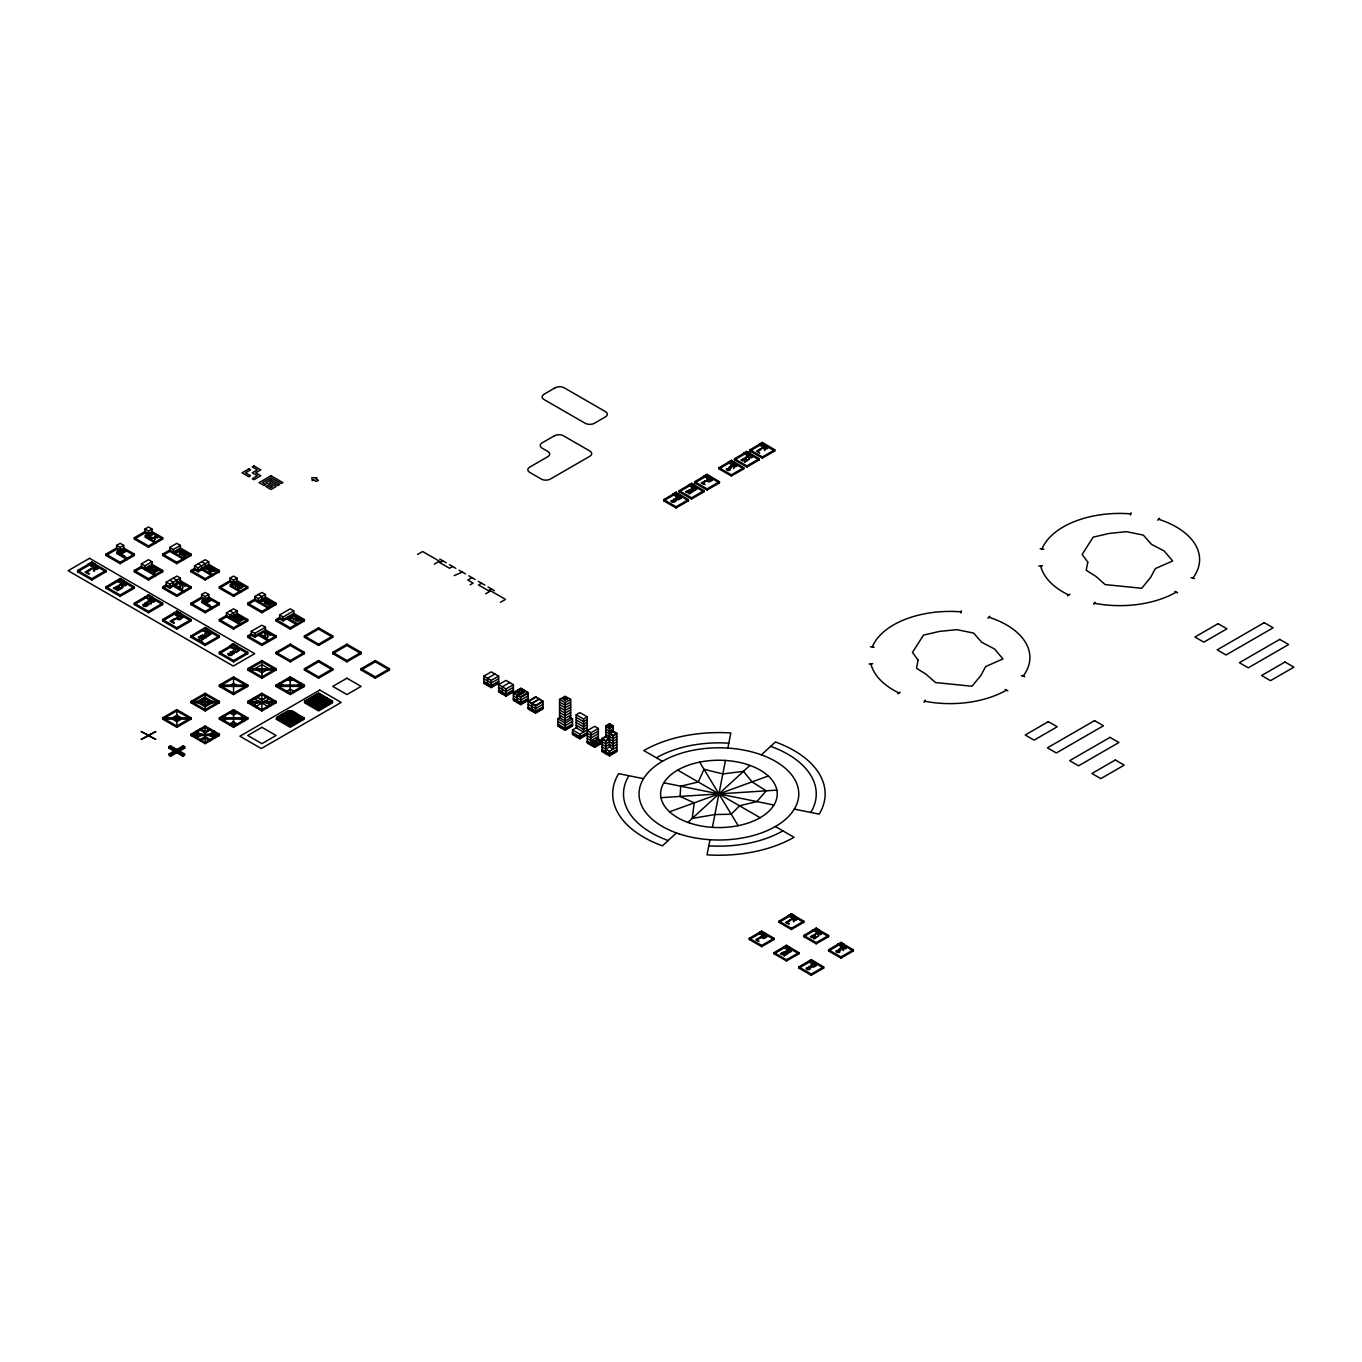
<?xml version="1.0" encoding="UTF-8"?>
<svg xmlns="http://www.w3.org/2000/svg" width="1362" height="1362" viewBox="0 0 1362 1362"><rect width="100%" height="100%" fill="white"/><g stroke="black" fill="none" stroke-linecap="round" stroke-linejoin="round"><path stroke-width="1.5" d="M176.839 611.163L191.02 619.557L191.02 620.919L176.839 629.108L162.674 620.919L162.674 619.557L176.839 611.163L180.397 613.428L176.839 615.471L173.297 613.428L176.839 615.266L180.397 613.223M162.674 620.919L176.839 612.747L176.839 611.385M205.185 627.542L219.367 635.935L219.367 637.297L205.185 645.469L191.02 637.297L191.02 635.935L205.185 627.542L208.744 629.789L205.185 631.832L201.644 629.789L205.185 631.627L208.744 629.584M191.02 637.297L205.185 629.108L205.185 627.746M219.367 653.658L219.367 652.296L233.549 644.107L247.714 652.296L247.714 653.658L233.549 661.847L219.367 653.658L233.549 645.469L247.714 653.658M233.549 645.469C234.519 641.093 225.224 648.091 233.549 648.21L237.09 646.167L233.549 643.903M707.065 474.368L719.459 481.705L719.459 482.897L707.065 490.048L694.671 482.897L694.671 481.705L707.065 474.368L703.967 476.342L707.065 478.13L710.164 476.342L707.065 477.943L703.967 476.155M694.671 482.897L707.065 475.747L707.065 474.555M749.304 939.491L749.304 938.299L761.698 931.148L774.093 938.299L774.093 939.491L761.698 946.641L749.304 939.491L761.698 932.34L761.698 931.148L758.6 932.936M709.977 839.724L707.031 854.842A106.219 61.324 0 0 0 794.029 837.272L775.387 826.513M712.394 827.364L725.452 760.456M727.853 748.078L730.815 732.977A106.219 61.324 0 0 0 643.817 750.547L662.443 761.307M147.249 605.647L147.283 605.511A1.754 1.021 0 0 0 147.198 605.103L146.16 603.468L148.611 604.881A1.839 1.056 0 0 0 148.952 603.928L148.526 603.434A4.154 2.401 0 0 0 147.896 603.06L146.858 602.736M960.806 612.917L961.334 610.772M1130.511 514.955L1131.039 512.793M820.35 933.77L818.034 933.328L820.367 933.719M924.049 702.264L925.258 700.204M1093.754 604.285L1094.963 602.225M761.392 936.477L761.988 935.915A5.823 3.371 0 0 1 762.669 935.541L764.286 935.166A2.605 1.498 0 0 1 765.138 935.234L766.636 936.086A2.128 1.226 0 0 1 766.806 936.647A2.349 1.362 0 0 1 766.704 936.937L764.542 938.282A2.503 1.447 0 0 1 763.537 938.384A2.077 1.192 0 0 1 762.601 938.248L761.494 937.601A2.145 1.243 0 0 1 761.222 936.903M987.978 618.178L989.816 616.271M1157.683 520.199L1159.522 518.309M810.015 969.284C807.938 965.624 811.718 969.063 811.292 967.122A3.626 2.094 0 0 0 810.748 966.799C806.185 964.79 810.424 971.464 807.206 968.348A1.754 1.021 0 0 1 807.496 967.99L806.236 968.024A1.924 1.107 0 0 0 806.117 968.331L806.747 969.199A4.307 2.486 0 0 0 807.308 969.506M145.036 603.145L145.972 605.426L143.861 604.847A2.009 1.158 0 0 1 144.185 604.422M676.42 832.948L662.409 845.836A106.219 61.324 0 0 1 618.654 773.65L643.528 778.672M687.895 822.41L749.934 765.41M761.409 754.871L775.421 741.984A106.219 61.324 0 0 1 819.175 814.153L794.301 809.13M147.062 605.903L145.768 606.43A1.924 1.107 0 0 1 144.406 606.311L144.253 606.26M897.813 693.82L900.214 692.151M1067.519 595.841L1069.919 594.173M120.145 550.01L116.604 547.967L105.981 554.096L105.981 555.458L116.604 549.329L116.604 545.396L120.145 543.353L123.687 545.396L123.687 549.329L134.327 555.458L134.327 554.096L123.687 547.967L116.604 552.053L127.245 558.199L127.245 559.544L116.604 553.415L123.687 549.329M148.492 533.649L144.951 531.589L134.327 537.735L134.327 539.097L144.951 532.951L144.951 529.035L148.492 526.975L152.05 529.035L152.05 532.951L162.674 539.097L162.674 537.735L152.05 531.589L144.951 535.692L155.591 541.821L155.591 543.183L144.951 537.054L152.05 532.951M88.258 564.123L91.799 562.08L95.34 564.123L91.799 566.371L88.258 564.123L91.799 566.166L95.34 564.123M77.634 570.457L91.799 562.285L105.981 570.457L105.981 571.819L91.799 580.008L77.634 571.819L77.634 570.457L91.799 578.646L105.981 570.457M77.634 571.819L91.799 563.647L105.981 571.819M116.604 545.396L120.145 547.439L123.687 545.396M144.951 529.035L148.492 531.078L152.05 529.035M125.372 550.129L118.698 553.976L123.482 556.752L124.623 556.088L121.218 554.13L126.768 550.929M151.284 537.615L150.058 536.202L153.055 534.466L152.306 534.04L148.696 536.117L152.357 538.245L154.4 537.973L154.825 539.675L155.506 537.837L158.35 537.479L155.762 537.19L155.268 535.692L154.621 537.326L151.471 537.718M105.981 554.096L120.145 562.285L134.327 554.096M134.327 537.735L148.492 545.924L162.674 537.735M105.981 555.458L120.145 563.647L134.327 555.458M134.327 539.097L148.492 547.286L162.674 539.097M162.674 571.819L148.492 580.008L134.327 571.819L134.327 570.457L141.41 566.371L155.591 574.56L155.591 575.922L141.41 567.733L141.41 563.8L148.492 559.714L152.05 561.757L152.05 565.69L162.674 571.819L162.674 570.457L152.05 564.328L144.951 568.414M191.02 555.458L176.839 563.647L162.674 555.458L162.674 554.096L169.756 550.01L183.938 558.199L183.938 559.544L169.756 551.372L169.756 547.439L176.839 543.353L180.397 545.396L180.397 549.329L191.02 555.458L191.02 554.096L180.397 547.967L173.297 552.053M120.145 578.646L134.327 586.835L134.327 588.197L120.145 596.369L105.981 588.197L105.981 586.835L120.145 578.441L123.687 580.689L120.145 582.732L116.604 580.689L120.145 582.527L123.687 580.484M105.981 588.197L120.145 580.008L134.327 588.197M134.327 571.819L141.41 567.733M141.41 563.8L144.951 565.86L152.05 561.757M162.674 555.458L169.756 551.372M169.756 547.439L173.297 549.482L180.397 545.396M152.05 565.69L144.951 569.776L144.951 565.86M180.397 549.329L173.297 553.415L173.297 549.482M105.981 586.835L120.145 595.007L134.327 586.835M134.327 570.457L148.492 578.646L162.674 570.457M162.674 554.096L176.839 562.285L191.02 554.096M166.215 586.154L166.215 582.221L176.839 576.075L180.397 578.135L180.397 582.051L169.756 588.197L166.215 586.154L162.674 588.197L162.674 586.835L166.215 584.792L169.756 586.835L180.397 580.689L191.02 586.835L191.02 588.197L176.839 596.369L162.674 588.197M194.562 569.776L194.562 565.86L205.185 559.714L208.744 561.757L208.744 565.69L198.103 571.819L194.562 569.776L191.02 571.819L191.02 570.457L194.562 568.414L198.103 570.457L208.744 564.328L219.367 570.457L219.367 571.819L205.185 580.008L191.02 571.819M148.492 595.007L162.674 603.196L162.674 604.558L148.492 612.747L134.327 604.558L134.327 603.196L148.492 594.802L152.05 597.067L148.492 599.11L144.951 597.067L148.492 598.888L152.05 596.845M134.327 604.558L148.492 596.369L162.674 604.558M166.215 582.221L169.756 584.264L180.397 578.135M194.562 565.86L198.103 567.903L208.744 561.757M134.327 603.196L148.492 611.385L162.674 603.196M162.674 586.835L176.839 595.007L191.02 586.835M191.02 570.457L205.185 578.646L219.367 570.457M205.185 599.11L201.644 597.067L191.02 603.196L191.02 604.558L201.644 598.429L201.644 594.496L205.185 592.453L208.744 594.496L208.744 598.429L219.367 604.558L219.367 603.196L208.744 597.067L201.644 601.153L212.285 607.282L212.285 608.644L201.644 602.515L208.744 598.429M233.549 582.732L229.991 580.689L219.367 586.835L219.367 588.197L229.991 582.051L229.991 578.135L233.549 576.075L237.09 578.135L237.09 582.051L247.714 588.197L247.714 586.835L237.09 580.689L229.991 584.792L240.631 590.921L240.631 592.283L229.991 586.154L237.09 582.051M201.644 594.496L205.185 596.539L208.744 594.496M229.991 578.135L233.549 580.178L237.09 578.135M210.412 599.229L203.738 603.077L208.522 605.852L209.663 605.188L206.258 603.23L211.808 600.029M162.674 619.557L176.839 627.746L191.02 619.557M191.02 603.196L205.185 611.385L219.367 603.196M219.367 586.835L233.549 595.007L247.714 586.835M191.02 604.558L205.185 612.747L219.367 604.558M219.367 588.197L233.549 596.369L247.714 588.197M247.714 620.919L233.549 629.108L219.367 620.919L219.367 619.557L226.45 615.471L240.631 623.66L240.631 625.022L226.45 616.833L226.45 612.9L233.549 608.814L237.09 610.857L237.09 614.79L247.714 620.919L247.714 619.557L237.09 613.428L229.991 617.514M276.06 604.558L261.896 612.747L247.714 604.558L247.714 603.196L254.796 599.11L268.978 607.282L268.978 608.644L254.796 600.472L254.796 596.539L261.896 592.453L265.437 594.496L265.437 598.429L276.06 604.558L276.06 603.196L265.437 597.067L258.337 601.153M219.367 620.919L226.45 616.833M247.714 604.558L254.796 600.472M237.09 610.857L229.991 614.96L229.991 618.876L237.09 614.79M254.796 596.539L258.337 598.582L265.437 594.496M265.437 598.429L258.337 602.515L258.337 598.582M191.02 635.935L205.185 644.107L219.367 635.935M219.367 619.557L233.549 627.746L247.714 619.557M247.714 603.196L261.896 611.385L276.06 603.196M265.437 631.151L254.796 637.297L251.255 635.254L251.255 631.321L261.896 625.175L265.437 627.218L265.437 631.151L276.06 637.297L276.06 635.935L265.437 629.789L254.796 635.935L251.255 633.892L247.714 635.935L247.714 637.297L261.896 645.469L276.06 637.297M293.783 614.79L283.143 620.919L279.602 618.876L279.602 614.96L290.242 608.814L293.783 610.857L293.783 614.79L304.407 620.919L304.407 619.557L293.783 613.428L283.143 619.557L279.602 617.514L276.06 619.557L276.06 620.919L290.242 629.108L304.407 620.919M247.714 637.297L251.255 635.254M276.06 620.919L279.602 618.876M251.255 631.321L254.796 633.364L265.437 627.218M279.602 614.96L283.143 617.003L293.783 610.857M229.991 645.946L233.549 647.989L237.09 645.946M219.367 652.296L233.549 660.485L247.714 652.296M247.714 635.935L261.896 644.107L276.06 635.935M276.06 619.557L290.242 627.746L304.407 619.557M417.555 554.47L422.629 551.525L440.93 562.097L442.973 560.923M176.839 709.636L162.674 717.808L162.674 719.119L176.839 727.308L191.02 719.119L191.02 717.808L176.839 709.636L176.839 727.308M205.185 693.258L191.02 701.447L191.02 702.758L205.185 710.947L219.367 702.758L219.367 701.447L205.185 693.258L205.185 710.947M233.549 676.897L219.367 685.086L219.367 686.397L233.549 694.569L247.714 686.397L247.714 685.086L233.549 676.897L233.549 694.569M261.896 660.536L247.714 668.708L247.714 670.019L261.896 678.208L276.06 670.019L276.06 668.708L261.896 660.536L261.896 678.208M276.06 652.347L290.242 644.158L304.407 652.347L304.407 653.658L290.242 661.847L276.06 653.658L276.06 652.347L290.242 660.536L304.407 652.347M304.407 635.986L318.589 627.797L332.754 635.986L332.754 637.297L318.589 645.469L304.407 637.297L304.407 635.986L318.589 644.158L332.754 635.986M276.06 653.658L290.242 645.469L304.407 653.658M304.407 637.297L318.589 629.108L332.754 637.297M434.308 564.14L438.36 561.808L449.562 568.26L452.627 566.49M198.103 701.396L205.185 697.31L212.285 701.447L205.185 705.533L198.103 701.396L205.185 697.361M254.796 668.759L261.896 664.622L268.978 668.759M230.876 685.086L233.549 683.554L236.205 685.086L233.549 686.669L230.876 685.086L233.549 683.605L236.205 685.137M147.998 735.497L141.154 739.43L148.492 735.786L155.83 739.43L141.154 731.547L148.492 735.191L155.83 731.547L149.003 735.497M205.185 705.482L212.285 701.396M268.978 668.708L261.896 672.862L254.796 668.708M454.227 575.632L462.297 572.074M169.007 746.699L170.505 745.831L184.687 754.02L183.172 756.387L169.007 748.198L169.007 746.699L183.172 754.888L184.687 754.02M205.185 725.997L191.02 734.186L191.02 735.497L205.185 743.669L219.367 735.497L219.367 734.186L205.185 725.997L205.185 743.669M233.549 709.636L219.367 717.808L219.367 719.119L233.549 727.308L247.714 719.119L247.714 717.808L233.549 709.636L233.549 727.308M261.896 693.258L247.714 701.447L247.714 702.758L261.896 710.947L276.06 702.758L276.06 701.447L261.896 693.258L261.896 710.947M290.242 676.897L276.06 685.086L276.06 686.397L290.242 694.569L304.407 686.397L304.407 685.086L290.242 676.897L290.242 694.569M304.407 668.708L318.589 660.536L332.754 668.708L332.754 670.019L318.589 678.208L304.407 670.019L304.407 668.708L318.589 676.897L332.754 668.708M332.754 652.347L346.935 644.158L361.1 652.347L361.1 653.658L346.935 661.847L332.754 653.658L332.754 652.347L346.935 660.536L361.1 652.347M169.007 748.198L170.505 747.329L184.687 755.518M304.407 670.019L318.589 661.847L332.754 670.019M332.754 653.658L346.935 645.469L361.1 653.658M226.45 717.757L222.908 719.8L222.908 721.162L226.45 719.119L222.908 717.076L222.908 715.714L226.45 717.808L222.908 719.851M233.549 713.671L237.09 711.628L237.09 712.99L233.549 715.033L229.991 712.99L229.991 711.628L233.549 713.722L237.09 711.679M471.95 577.658L467.847 580.025L473.142 583.072L470.111 584.809M253.468 706.078L253.468 704.767L259.223 701.447L253.468 698.127L253.468 699.438M267.65 697.906L267.65 696.595L261.896 699.915L256.124 696.646L256.124 697.906M253.468 704.818L259.223 701.498M267.65 696.646L261.896 699.966L256.124 696.595M169.007 754.02L183.172 745.831L184.687 746.699L184.687 748.198L170.505 756.387L169.007 754.02L170.505 754.888L184.687 746.699M176.09 750.803L177.605 749.934M169.007 755.518L183.172 747.329L184.687 748.198M176.09 752.284L177.605 751.415M270.306 706.078L270.306 704.767L264.551 701.498L270.306 698.127L270.306 699.438M229.991 723.903L233.549 721.86L237.09 723.954L237.09 725.265L233.549 723.222L229.991 725.265L229.991 723.903L233.549 721.911M244.173 719.851L240.631 717.757L244.173 715.714L244.173 717.076L240.631 719.119L244.173 721.162L244.173 719.8M240.631 717.808L244.173 715.765M481.62 583.225L478.539 584.996L489.741 591.466L485.689 593.798M491.273 588.81L489.23 589.984L505.506 599.382L500.433 602.31M361.1 668.708L375.282 660.536L389.447 668.708L389.447 670.019L375.282 678.208L361.1 670.019L361.1 668.708L375.282 676.897L389.447 668.708M361.1 670.019L375.282 661.847L389.447 670.019M672.981 494.219L676.08 492.261L688.474 499.599L688.474 500.79L676.08 507.941L663.686 500.79L663.686 499.599L676.08 492.431M688.474 485.093L691.573 483.306L694.671 485.093L691.573 487.068L688.474 485.093L691.573 486.881L694.671 485.093M728.278 462.297L731.377 460.339L743.771 467.677L743.771 468.868L731.377 476.019L718.983 468.868L718.983 467.677L731.377 460.509M743.771 453.171L746.87 451.384L749.968 453.171L746.87 455.146L743.771 453.171L746.87 454.959L749.968 453.171M759.247 444.421L762.345 442.446L774.74 449.783L774.74 450.975L762.345 458.126L749.968 450.975L749.968 449.783L762.345 442.633M679.178 490.643L691.573 483.493L703.967 490.643L703.967 491.835L691.573 498.986L679.178 491.835L679.178 490.643L691.573 497.811L703.967 490.643M734.476 458.722L746.87 451.571L759.247 458.722L759.247 459.913L746.87 467.064L734.476 459.913L734.476 458.722L746.87 465.889L759.247 458.722M663.686 500.79L676.08 493.623L688.474 500.79M679.178 491.835L691.573 484.685L703.967 491.835M718.983 468.868L731.377 461.701L743.771 468.868M734.476 459.913L746.87 452.763L759.247 459.913M749.968 450.975L762.345 443.825L774.74 450.975M676.08 496.006C683.247 490.967 674.718 499.105 672.981 494.048M731.377 464.084C738.544 459.045 730.015 467.183 728.278 462.127M762.345 446.208C769.53 441.152 760.983 449.29 759.247 444.233M663.686 499.599L676.08 506.749L688.474 499.599M694.671 481.705L707.065 488.856L719.459 481.705M718.983 467.677L731.377 474.827L743.771 467.677M749.968 449.783L762.345 456.934L774.74 449.783M483.85 676.148L491.239 671.875L498.628 676.148L498.628 683.349L491.239 687.606L483.85 683.349L483.85 676.148L491.239 680.404L498.628 676.148M494.934 674.003L487.545 678.276L487.545 683.52M498.628 678.753L491.239 683.026L483.85 678.753M498.628 681.375L491.239 685.648L483.85 681.375M498.628 682.039L491.239 686.295L483.85 682.039M498.628 682.685L491.239 686.959L483.85 682.685M498.628 684.677L506.017 680.404L513.406 684.677L513.406 691.879L506.017 696.135L498.628 691.879L498.628 684.677L506.017 688.934L513.406 684.677M509.711 682.532L502.323 686.806L502.323 692.049M513.406 687.299L506.017 691.555L498.628 687.299M513.406 689.904L506.017 694.177L498.628 689.904M513.406 690.568L506.017 694.824L498.628 690.568M513.406 691.215L506.017 695.488L498.628 691.215M513.406 692.543L520.778 688.287L528.167 692.543L528.167 700.408L520.778 704.665L513.406 700.408L513.406 692.543L520.778 696.816L528.167 692.543M520.778 688.934L513.406 693.207L520.778 697.463L528.167 693.207L520.778 688.287M517.083 691.896L520.778 689.768L524.472 691.896L520.778 694.688L517.083 691.896L520.778 694.024L524.472 691.896M517.083 692.543L520.778 690.415L524.472 692.543M517.083 695.335L524.472 690.415L517.083 694.688L517.083 700.579M528.167 695.829L520.778 700.085L513.406 695.829M528.167 698.434L520.778 702.707L513.406 698.434M528.167 699.098L520.778 703.354L513.406 699.098M528.167 699.745L520.778 704.018L513.406 699.745M528.167 701.072L535.555 696.816L542.944 701.072L542.944 708.938L535.555 713.194L528.167 708.938L528.167 701.072L535.555 705.346L542.944 701.072M535.555 697.463L528.167 701.736L535.555 705.993L542.944 701.736L535.555 696.816M531.861 703.865L539.25 698.944L531.861 703.218L531.861 709.108M542.944 704.358L535.555 708.615L528.167 704.358M542.944 706.98L535.555 711.236L528.167 706.98M542.944 707.627L535.555 711.9L528.167 707.627M542.944 708.274L535.555 712.547L528.167 708.274M559.578 699.404L565.111 696.203L570.661 699.404L570.661 717.723L565.111 720.924L559.578 717.723L559.578 699.404L565.111 702.605L570.661 699.404M563.272 698.74L565.111 697.684L566.967 698.74L565.111 700.46L563.272 698.74L565.111 699.813L566.967 698.74M563.272 699.404L565.111 698.331L566.967 699.404M570.661 702.026L565.111 705.21L559.578 702.026M570.661 704.631L565.111 707.831L559.578 704.631M570.661 707.253L565.111 710.453L559.578 707.253M570.661 709.874L565.111 713.075L559.578 709.874M569.554 717.093L572.5 718.795L572.5 725.997L565.111 730.27L557.722 725.997L557.722 718.795L560.684 717.093M570.661 712.496L565.111 715.697L559.578 712.496M570.661 715.118L565.111 718.319L559.578 715.118M587.277 716.855L583.583 718.983L583.583 732.075L576.194 727.819L576.194 714.727L579.889 712.581L587.277 716.855L587.277 743.056L594.666 747.329L602.055 743.056M557.722 718.795L565.111 723.069L572.5 718.795M572.5 721.417L565.111 725.674L557.722 721.417M572.5 724.039L565.111 728.295L557.722 724.039M572.5 724.686L565.111 728.959L557.722 724.686M572.5 725.35L565.111 729.606L557.722 725.35M587.277 719.476L583.583 721.605L576.194 717.331M587.277 734.527L579.889 738.8L572.5 734.527L572.5 729.947L576.926 727.393M587.277 722.098L583.583 724.226L576.194 719.953M587.277 724.703L583.583 726.848L576.194 722.575M587.277 727.325L583.583 729.453L576.194 725.197M579.889 738.8L579.889 734.203L587.277 729.947M587.277 732.569L579.889 736.825L572.5 732.569M587.277 733.88L579.889 738.136L572.5 733.88M590.972 732.756L598.361 728.483L598.361 738.97L590.972 743.226L590.972 732.756L587.277 730.628L594.666 726.355L598.361 728.483M616.833 739.157L613.138 741.286L605.75 737.012L605.75 725.895L609.444 723.75L613.138 725.895L613.138 731.786L609.444 733.914M598.361 731.105L590.972 735.378L587.277 733.233L579.889 737.489L572.5 733.216M609.444 724.414L605.75 726.542L609.444 728.67L613.138 726.542L609.444 723.75M607.588 726.304L609.444 725.231L611.283 726.95L609.444 725.895L607.588 726.95L611.283 726.304M598.361 733.726L590.972 737.983L587.277 735.855M613.138 725.895L609.444 728.023L605.75 725.895M598.361 736.348L590.972 740.605L587.277 738.476M613.138 729.164L609.444 731.292L605.75 729.164M590.972 744.537L598.361 740.264M602.055 738.493L605.75 736.365L609.444 738.493L605.75 740.622L602.055 738.493L602.055 751.586L609.444 755.859L616.833 751.586L616.833 733.267L613.138 731.122L609.444 733.267L613.138 735.395L616.833 733.267M605.75 737.012L602.055 739.157L605.75 741.286L609.444 739.157M587.277 741.098L594.666 745.355L602.055 741.098L597.629 738.544M602.055 741.745L594.666 746.018L587.277 741.745M616.833 736.536L613.138 738.664L605.75 734.407M616.833 741.762L613.138 743.907L609.444 741.762L605.75 743.907L597.629 739.191M605.75 749.134L610.176 746.58M616.833 744.384L613.138 746.529L609.444 744.384L605.75 746.529L602.055 744.384M602.055 747.006L609.444 751.279L616.833 747.006M616.833 749.628L609.444 753.884L602.055 749.628M616.833 750.275L609.444 754.548L602.055 750.275M616.833 750.939L609.444 755.195L602.055 750.939M788.292 915.604L791.39 913.817L794.489 915.604L791.39 917.579L788.292 915.604L791.39 917.392L794.489 915.604M778.996 921.155L791.39 914.004L803.784 921.155L803.784 922.346L791.39 929.497L778.996 922.346L778.996 921.155L791.39 928.305L803.784 921.155M778.996 922.346L791.39 915.196L803.784 922.346M761.698 934.724C768.866 929.667 760.337 937.805 758.6 932.749M749.304 938.299L761.698 945.449L774.093 938.299M774.093 952.617L786.487 945.279L798.881 952.617L798.881 953.809L786.487 960.959L774.093 953.792L774.093 952.617L786.487 959.767L798.881 952.617M816.178 928.305L828.573 935.473L828.573 936.647L816.178 943.815L803.784 936.647L803.784 935.473L816.178 928.135L819.277 930.093M774.093 953.792L786.487 946.641L798.881 953.809M803.784 936.647L816.178 929.497L828.573 936.647M816.178 931.88L813.08 929.923L816.178 931.88L819.277 929.923M803.784 935.473L816.178 942.623L828.573 935.473M798.881 966.918L811.275 959.58L823.669 966.918L823.669 968.11L811.275 975.26L798.881 968.11L798.881 966.918L811.275 974.068L823.669 966.918M840.967 942.623L853.361 949.774L853.361 950.965L840.967 958.116L828.573 950.965L828.573 949.774L840.967 942.436L844.065 944.411M798.881 968.11L811.275 960.959L823.669 968.11M828.573 950.965L840.967 943.815L853.361 950.965M808.177 961.555L811.275 963.343L814.374 961.555M840.967 946.198L837.868 944.224L840.967 946.198L844.065 944.224M828.573 949.774L840.967 956.924L853.361 949.774M809.437 969.642L807.683 969.642M669.542 811.82L768.287 776M231.148 651.819L230.484 651.989A1.839 1.056 0 0 0 230.076 652.245L230.978 654.577L228.901 653.93A2.009 1.158 0 0 1 229.225 653.522L227.777 653.556L228.373 654.901A4.903 2.826 0 0 0 229.02 655.241M1038.763 566.064L1042.509 565.758M869.075 664.026L872.804 663.737M660.979 797.672L776.851 790.13M317.942 693.53L319.219 693.53M316.937 694.109L320.223 694.109M315.933 694.688L321.228 694.688M314.928 695.267L322.232 695.267M313.924 695.846L323.237 695.846M312.937 696.425L324.241 696.425M311.932 697.003L325.246 697.003M310.928 697.582L326.25 697.582M309.923 698.161L327.238 698.161M308.919 698.74L328.242 698.74M307.914 699.319L329.246 699.319M306.91 699.898L330.251 699.898M305.905 700.477L331.255 700.477M304.918 701.055L332.26 701.055M304.918 701.634L332.26 701.634M305.905 702.213L331.255 702.213M306.91 702.792L330.251 702.792M307.914 703.371L329.246 703.371M308.919 703.95L328.242 703.95M309.923 704.529L327.238 704.529M310.928 705.107L326.25 705.107M311.932 705.686L325.246 705.686M312.937 706.265L324.241 706.265M313.924 706.844L323.237 706.844M314.928 707.423L322.232 707.423M315.933 708.002L321.228 708.002M316.937 708.58L320.223 708.58M317.942 709.159L319.219 709.159M1040.159 548.733L1043.837 549.226M870.454 646.712L874.132 647.205M663.873 782.792L773.957 805.027M837.511 952.532C842.686 953.162 837.17 948.905 841.103 950.08A3.626 2.094 0 0 0 840.439 949.654C835.791 947.68 840.269 954.319 836.915 951.204A1.754 1.021 0 0 1 837.187 950.846L835.876 950.982L836.455 952.055A4.29 2.486 0 0 0 837 952.361M1191.069 577.726L1194.525 578.595M1021.364 675.688L1024.82 676.573M727.785 470.401C733.318 470.929 727.206 467.047 731.513 467.983A3.626 2.094 0 0 0 730.849 467.541C726.321 465.532 730.492 472.171 727.308 469.107A1.754 1.021 0 0 1 727.597 468.732L726.338 468.766L726.848 469.941A4.29 2.486 0 0 0 727.41 470.248M672.487 502.323L674.956 501.795L674.037 499.82L676.046 501.148L676.097 499.803A3.626 2.094 0 0 0 675.552 499.462C670.768 497.419 675.433 503.957 672.028 501.029A1.754 1.021 0 0 1 672.3 500.654L671.04 500.688A1.924 1.107 0 0 0 670.921 501.012L671.568 501.863A4.29 2.486 0 0 0 672.113 502.169M229.31 655.36L229.446 655.411A1.924 1.107 0 0 0 230.825 655.548L232.102 655.003A1.72 0.987 0 0 0 232.272 654.169L231.2 652.568L233.651 653.981A1.839 1.056 0 0 0 233.992 653.028M144.168 604.422L142.669 604.575L143.333 605.801A4.903 2.826 0 0 0 143.963 606.141M1174.878 591.363L1177.551 592.913M707.065 475.747L719.459 482.897M1005.173 689.342L1007.846 690.892M439.739 559.05L446.208 562.795M449.392 564.634L455.878 568.363M459.062 570.201L465.532 573.947M468.715 575.785L475.185 579.514M478.368 581.353L484.855 585.098M488.039 586.937L494.508 590.665M610.67 730.355L616.833 733.914L613.138 736.042L605.75 731.786M677.68 770.109L760.149 817.711M576.194 714.727L583.583 718.983M595.892 738.851L602.055 742.409L594.666 746.665L587.277 742.409M593.934 740.673L598.361 743.89L592.453 740.468M572.5 729.947L579.889 734.203M595.892 743.771L598.361 745.184L594.666 743.056M208.744 565.69L219.367 571.819M201.644 561.757L205.185 563.8L205.185 567.733M258.337 594.496L261.896 596.539L261.896 600.472M144.951 532.951L148.492 535.011L148.492 531.078M198.103 563.8L201.644 565.86L201.644 569.776L212.285 575.922L212.285 574.56L201.644 568.414M229.991 582.051L233.549 584.094L233.549 580.178M286.684 617.514L297.325 623.66L297.325 625.022L286.684 618.876M180.397 582.051L191.02 588.197M173.297 578.135L176.839 580.178L176.839 584.094M229.991 610.857L233.549 612.9L233.549 616.833L226.45 612.9M116.604 549.329L120.145 551.372L120.145 547.439M169.756 580.178L173.297 582.221L173.297 586.154L183.938 592.283L183.938 590.921L173.297 584.792M201.644 598.429L205.185 600.472L205.185 596.539M258.337 633.892L268.978 640.021L268.978 641.383L258.337 635.254M761.698 932.34L774.093 939.491M176.839 612.747L191.02 620.919M205.185 629.108L219.367 637.297M198.46 639.101L202.495 641.434M264.551 701.447L270.306 704.767M176.09 749.934L177.605 750.803M176.09 751.415L177.605 752.284M786.283 951.902L787.389 952.549A2.077 1.192 0 0 0 788.326 952.702A2.503 1.447 0 0 0 789.33 952.6L791.492 951.255A2.366 1.362 0 0 0 791.577 950.965A2.128 1.226 0 0 0 791.424 950.404L790.028 949.569A2.605 1.498 0 0 0 789.075 949.484L787.457 949.859A5.788 3.354 0 0 0 786.776 950.233L786.18 950.778A2.537 1.464 0 0 0 786.01 951.221M699.659 762.124L738.17 825.678M233.992 653.011L233.566 652.534A4.154 2.401 0 0 0 232.936 652.16L231.898 651.836A1.839 1.056 0 0 0 231.302 651.785M840.967 942.436L840.967 943.815M840.967 956.924L840.967 958.116M816.178 928.135L816.178 929.497M816.178 942.623L816.178 943.815M811.275 959.58L811.275 960.959M811.275 974.068L811.275 975.26M791.39 913.817L791.39 915.196M791.39 928.305L791.39 929.497M789.585 947.237L786.487 949.025L783.388 947.237M786.487 945.279L786.487 946.641M786.487 959.767L786.487 960.959M762.345 442.446L762.345 443.825M762.345 456.934L762.345 458.126M761.698 945.449L761.698 946.641M746.87 451.384L746.87 452.763M746.87 465.889L746.87 467.064M731.377 460.339L731.377 461.701M731.377 474.827L731.377 476.019M707.065 488.856L707.065 490.048M691.573 483.306L691.573 484.685M691.573 497.811L691.573 498.986M676.08 492.261L676.08 493.623M676.08 506.749L676.08 507.941M613.138 735.395L613.138 749.134L609.444 747.006L609.444 727.376M609.444 751.279L609.444 755.859M605.75 740.622L605.75 751.756M605.75 752.42L605.75 753.731M598.361 740.928L598.361 739.617L590.972 743.89L590.972 745.184M594.666 745.355L594.666 747.329M576.194 735.344L576.194 736.655M565.111 702.605L565.111 720.924M565.111 723.069L565.111 730.27M561.416 726.814L561.416 728.125M535.555 705.346L535.555 713.194M531.861 709.755L531.861 711.066M520.778 696.816L520.778 704.665M517.083 701.226L517.083 702.537M506.017 688.934L506.017 696.135M502.323 692.696L502.323 694.007M491.239 680.404L491.239 687.606M487.545 684.167L487.545 685.478M375.282 660.536L375.282 661.847M375.282 676.897L375.282 678.208M346.935 644.158L346.935 645.469M346.935 660.536L346.935 661.847M318.589 627.797L318.589 629.108M318.589 644.158L318.589 645.469M318.589 660.536L318.589 661.847M318.589 676.897L318.589 678.208M300.866 684.337L300.866 683.043L297.325 685.137L300.866 687.18L300.866 688.44M293.783 680.251L293.783 678.94L290.242 681.034L286.684 678.94L286.684 680.251M293.783 692.526L293.783 691.215L290.242 689.172L286.684 691.266L286.684 692.526M290.242 627.746L290.242 629.108M290.242 644.158L290.242 645.469M290.242 660.536L290.242 661.847M283.143 617.003L283.143 620.919M279.602 684.337L279.602 683.043L283.143 685.137L279.602 687.18L279.602 688.44M267.65 707.61L267.65 706.299L261.896 702.979L256.124 706.35L256.124 707.61M261.896 611.385L261.896 612.747M261.896 644.107L261.896 645.469M254.796 633.364L254.796 637.297M233.549 595.007L233.549 596.369M233.549 627.746L233.549 629.108M233.549 660.485L233.549 661.847M205.185 578.646L205.185 580.008M205.185 611.385L205.185 612.747M205.185 644.107L205.185 645.469M198.103 567.903L198.103 571.819M183.172 745.831L183.172 747.329M183.172 754.888L183.172 756.387M176.839 562.285L176.839 563.647M176.839 595.007L176.839 596.369M176.839 627.746L176.839 629.108M170.505 745.831L170.505 747.329M170.505 754.888L170.505 756.387M169.756 584.264L169.756 588.197M148.492 545.924L148.492 547.286M148.492 578.646L148.492 580.008M148.492 594.802L148.492 596.369M148.492 611.385L148.492 612.747M120.145 562.285L120.145 563.647M120.145 578.441L120.145 580.008M120.145 595.007L120.145 596.369M91.799 562.08L91.799 563.647M91.799 578.646L91.799 580.008M761.12 936.852A2.503 1.447 0 0 1 761.29 936.426M786.572 952.089A2.077 1.192 0 0 1 786.317 951.425M145.036 603.145A1.839 1.073 0 0 1 145.445 602.889L146.109 602.719A1.839 1.073 0 0 1 147.028 602.702M1158.602 519.245A79.864 46.104 0 0 1 1192.789 578.152M1176.206 592.147A79.864 46.104 0 0 1 1094.35 603.247M1068.71 595.007A79.864 46.104 0 0 1 1040.636 565.911M1041.998 548.971A79.864 46.104 0 0 1 1130.766 513.866M988.897 617.224A79.864 46.104 0 0 1 1023.1 676.131M1006.501 690.108A79.864 46.104 0 0 1 924.662 701.226M899.022 692.986A79.864 46.104 0 0 1 870.931 663.89M872.293 646.95A79.864 46.104 0 0 1 961.061 611.844M656.382 757.8A88.428 51.058 0 0 1 728.823 743.175M668.163 840.541A95.408 55.076 0 0 1 628.869 775.71M782.895 830.837A90.488 52.233 0 0 1 708.785 845.819M770.705 746.325A97.332 56.2 0 0 1 810.799 812.467M179.954 583.804A2.758 1.6 0 0 1 180.414 583.549M264.994 632.904A2.758 1.6 0 0 1 265.454 632.649M176.158 586.443L179.052 588.759A2.826 1.634 0 0 0 180.891 588.878L181.112 588.844A2.196 1.277 0 0 0 181.844 588.673L182.831 588.078A2.571 1.481 0 0 0 183.121 587.686L181.486 584.417L185.334 586.409A2.707 1.566 0 0 0 185.743 585.779L182.508 583.328A2.656 1.532 0 0 0 181.401 583.294A2.469 1.43 0 0 0 179.409 584.519C183.427 590.989 176.702 584.417 176.158 586.443M261.198 635.543L264.092 637.842A2.826 1.634 0 0 0 265.948 637.978L266.152 637.944A2.196 1.277 0 0 0 266.884 637.774L267.871 637.178A2.571 1.481 0 0 0 268.161 636.786L266.526 633.517L270.374 635.509A2.707 1.566 0 0 0 270.783 634.862L267.565 632.428A2.656 1.532 0 0 0 266.441 632.394A2.469 1.43 0 0 0 264.449 633.619C268.501 639.799 261.981 633.994 261.232 635.356M97.86 568.431L97.758 568.856A1.72 0.987 0 0 1 97.502 569.112A2.435 1.413 0 0 1 97.06 569.367L94.88 569.282L94.438 571.325L93.348 570.695L93.825 568.907A2.503 1.447 0 0 0 93.399 568.55L90.403 568.993L94.914 566.388L97.86 568.431M126.206 584.792L126.155 585.149A1.72 0.987 0 0 1 125.849 585.49A2.435 1.413 0 0 1 125.406 585.728L123.227 585.643L122.784 587.686L121.695 587.056L122.205 585.319A2.503 1.447 0 0 0 121.746 584.928L118.749 585.354L123.261 582.749L126.206 584.792M154.553 601.17L154.502 601.527A1.72 0.987 0 0 1 154.195 601.851A2.435 1.413 0 0 1 153.753 602.089L151.574 602.021L151.131 604.047L150.041 603.417L150.552 601.698A2.503 1.447 0 0 0 150.092 601.289L147.096 601.732L151.608 599.127L154.553 601.17M736.672 465.889L736.416 466.434A2.128 1.226 0 0 1 735.974 466.706L734.067 466.638L733.675 468.426L733.165 466.349A2.179 1.26 0 0 0 732.773 466.008L730.151 466.383L734.084 464.101L736.672 465.889M752.147 456.951L751.909 457.496A2.128 1.226 0 0 1 751.466 457.768L749.56 457.7L749.168 459.471L748.657 457.411A2.179 1.26 0 0 0 748.266 457.053L745.644 457.445L749.577 455.163L752.147 456.951M767.64 447.996L767.402 448.558A2.128 1.226 0 0 1 766.959 448.813L765.052 448.745L764.661 450.533L764.099 448.37A2.179 1.26 0 0 0 763.759 448.115L761.137 448.49L765.069 446.225L767.64 447.996M796.685 919.367L796.447 919.929A2.128 1.226 0 0 1 795.987 920.184L794.08 920.116L793.688 921.904L793.178 919.844A2.179 1.26 0 0 0 792.786 919.486L790.164 919.861L794.114 917.596L796.685 919.367M821.473 933.685L821.286 934.179A2.128 1.226 0 0 1 820.775 934.502L818.868 934.434L818.477 936.205L817.915 934.043A2.179 1.26 0 0 0 817.575 933.804L814.953 934.179L818.902 931.897L821.473 933.685M846.262 948.003L846.006 948.548A2.128 1.226 0 0 1 845.564 948.82L843.657 948.735L843.265 950.523L842.703 948.361A2.179 1.26 0 0 0 842.363 948.105L839.741 948.48L843.691 946.215L846.262 948.003M242.01 586.716C238.435 590.529 237.873 584.213 242.01 586.716M182.695 617.514L180.107 619.557A2.86 1.651 0 0 1 178.95 619.676A2.383 1.379 0 0 1 177.877 619.489L176.481 618.62A2.435 1.413 0 0 1 176.311 617.973A2.894 1.668 0 0 1 176.498 617.48L177.196 616.833A6.64 3.831 0 0 1 177.962 616.407L179.801 615.982A2.979 1.72 0 0 1 180.771 616.067L182.508 617.037A2.401 1.396 0 0 1 182.695 617.514M211.042 633.875L208.454 635.918A2.86 1.651 0 0 1 207.296 636.037A2.383 1.379 0 0 1 206.241 635.867L204.964 635.135A2.435 1.413 0 0 1 204.658 634.334A2.894 1.668 0 0 1 204.845 633.841L205.543 633.211A6.64 3.831 0 0 1 206.309 632.768L208.148 632.343A2.979 1.72 0 0 1 209.118 632.428L210.855 633.398A2.401 1.396 0 0 1 211.042 633.875M239.389 650.236L236.801 652.279A2.86 1.651 0 0 1 235.643 652.398A2.383 1.379 0 0 1 234.587 652.228L233.311 651.496A2.435 1.413 0 0 1 233.004 650.713A2.894 1.668 0 0 1 233.191 650.202L233.889 649.572A6.64 3.831 0 0 1 234.656 649.146L236.494 648.721A2.979 1.72 0 0 1 237.465 648.789L239.201 649.776A2.401 1.396 0 0 1 239.389 650.236M291.179 617.395L293.63 618.518L291.23 618.467A3.15 1.822 0 0 1 290.753 618.212L290.481 617.99A2.077 1.192 0 0 1 290.259 617.616A2.383 1.379 0 0 1 290.464 616.782L290.906 616.407A4.341 2.503 0 0 1 291.57 616.033L293.256 615.726A2.332 1.345 0 0 1 294.362 615.947L294.55 616.05A2.894 1.668 0 0 1 295.043 616.339A2.332 1.345 0 0 1 295.367 616.952L293.102 616.271L291.196 617.309M209.782 570.967L210.14 571.648A4.409 2.554 0 0 0 210.787 572.04L215.707 570.593L211.025 571.478L213.545 569.35L212.795 568.907L210.123 570.491A2.452 1.413 0 0 0 209.782 570.967M680.694 786.18L680.115 796.429L694.228 802.865L692.219 818.443L714.897 814.544L731.224 814.204L739.532 805.81L756.846 801.571L766.21 790.828L752.062 781.873L743.482 771.335L722.813 773.922L704.001 769.292L698.297 782.009L680.694 786.18M181.504 617.531C177.06 622.145 177.077 614.262 181.504 617.531M209.85 633.909C205.56 638.472 205.492 630.589 209.85 633.909M238.197 650.27C233.872 654.833 233.838 646.967 238.197 650.27M680.149 497.828L679.57 498.543A4.29 2.469 0 0 1 679.076 498.832C674.513 500.348 678.157 495.121 680.149 497.828M695.641 488.873L695.063 489.605A4.273 2.469 0 0 1 694.569 489.877C690.023 491.393 693.752 486.149 695.641 488.873M711.134 479.935L710.555 480.667A4.29 2.469 0 0 1 710.062 480.939C705.499 482.454 709.142 477.228 711.134 479.935M765.767 936.528L765.325 937.158A4.29 2.469 0 0 1 764.695 937.533C760.081 938.98 763.912 933.804 765.767 936.528M790.556 950.846L789.977 951.561A4.29 2.469 0 0 1 789.466 951.834C784.87 953.332 788.666 948.105 790.556 950.846M815.344 965.147L814.765 965.879A4.29 2.469 0 0 1 814.255 966.152C809.692 967.599 813.472 962.423 815.344 965.147M237.686 586.852L237.669 586.988A2.094 1.209 0 0 0 237.856 587.533L238.69 588.146A2.196 1.26 0 0 0 239.389 588.384L240.274 588.452A2.315 1.328 0 0 0 240.955 588.367L243.015 586.852A1.89 1.09 0 0 0 242.93 586.443L241.397 585.49A2.111 1.226 0 0 0 240.461 585.388A2.281 1.328 0 0 0 239.746 585.456L237.686 586.852M96.6 568.465L93.927 568.022L96.6 568.465M124.946 584.826L122.291 584.383L123.431 583.719L124.929 584.86M153.293 601.187L150.637 600.761L151.778 600.097L153.293 601.221M918.09 660.093L916.541 668.282L926.007 674.224L935.49 682.566L972.008 686.244L980.963 675.365L985.628 666.58L1002.96 658.919L994.447 648.925L981.781 642.302L973.609 633.075L956.771 629.653L939.405 631.423L923.487 635.135L912.455 652.415L918.09 660.093M1087.795 562.114L1086.229 570.303L1095.712 576.245L1105.195 584.604L1141.714 588.265L1150.652 577.386L1155.334 568.601L1172.665 560.94L1164.135 550.946L1151.469 544.323L1143.314 535.096L1126.476 531.674L1109.111 533.444L1093.175 537.156L1082.16 554.436L1087.795 562.114M322.266 700.851L322.198 701.004A1.788 1.039 0 0 1 321.738 701.447L317.601 700.426L319.985 699.047L322.266 700.851M751.041 457.002L748.725 456.593L751.058 456.968M795.578 919.435L793.246 919.027L795.578 919.401M735.548 465.94L733.233 465.532L735.565 465.923M766.534 448.064L764.218 447.638L766.551 448.03M845.155 948.054L842.823 947.646L845.138 948.088M180.874 550.486L179.971 552.717L183.07 551.746L179.409 553.857L179.563 551.218L176.498 552.172L180.874 550.486M265.93 599.586L265.011 601.817L268.11 600.846L264.449 602.957L264.603 600.319L261.538 601.272L265.93 599.586M681.085 498.237L678.923 499.582A2.503 1.447 0 0 1 677.918 499.684A2.077 1.192 0 0 1 676.982 499.531L675.875 498.884A2.145 1.243 0 0 1 675.603 498.203A2.537 1.464 0 0 1 675.773 497.76L676.386 497.215A5.806 3.354 0 0 1 677.05 496.841L678.668 496.466A2.605 1.498 0 0 1 679.519 496.534L681.017 497.385A2.128 1.226 0 0 1 681.187 497.947A2.366 1.362 0 0 1 681.085 498.237M696.578 489.298L694.416 490.643A2.503 1.447 0 0 1 693.411 490.746A2.077 1.192 0 0 1 692.475 490.592L691.368 489.945A2.145 1.243 0 0 1 691.096 489.264A2.503 1.447 0 0 1 691.164 488.771L691.879 488.26A5.806 3.354 0 0 1 692.543 487.885L694.16 487.511A2.605 1.498 0 0 1 695.012 487.579L696.51 488.43A2.128 1.226 0 0 1 696.68 488.992A2.349 1.362 0 0 1 696.578 489.298M712.071 480.343L709.908 481.688A2.503 1.447 0 0 1 708.904 481.79A2.077 1.192 0 0 1 707.968 481.654L706.861 481.007A2.145 1.243 0 0 1 706.589 480.309A2.537 1.464 0 0 1 706.759 479.867L707.355 479.322A5.823 3.354 0 0 1 708.036 478.947L709.653 478.573A2.605 1.498 0 0 1 710.504 478.641L712.003 479.492A2.128 1.226 0 0 1 712.173 480.054A2.349 1.362 0 0 1 712.071 480.343M816.281 965.573L814.118 966.901A2.503 1.447 0 0 1 813.114 967.003A2.077 1.192 0 0 1 812.178 966.867L811.054 966.22A2.145 1.243 0 0 1 810.799 965.522A2.537 1.464 0 0 1 810.969 965.096L811.565 964.534A5.788 3.354 0 0 1 812.246 964.16L813.863 963.785A2.605 1.515 0 0 1 814.697 963.853L816.213 964.705A2.128 1.226 0 0 1 816.366 965.266A2.366 1.362 0 0 1 816.281 965.573M324.514 701.515L321.16 703.081L316.205 701.243L313.056 703.064L311.336 702.077L319.678 697.259L324.479 700.306A3.252 1.873 0 0 1 324.65 701.209A2.877 1.668 0 0 1 324.514 701.515M154.893 567.069L151.591 570.491L157.464 568.55L159.524 569.742L152.765 573.64L151.454 572.891L156.783 569.81L150.024 572.074L148.816 571.376L152.765 567.494L147.385 570.542L146.075 569.793L152.85 565.894L154.893 567.069M184.909 552.802L183.104 554.657L187.411 554.249L183.751 556.36L185.93 554.283L181.606 555.134L183.751 553.023L180.124 554.283L183.785 552.155L184.909 552.802M209.612 567.069L207.824 568.924L212.114 568.516L208.454 570.627L210.633 568.55L206.326 569.401L208.454 567.29L204.845 568.533L208.505 566.422L209.612 567.069M239.95 616.169L236.63 619.591L242.504 617.65L244.564 618.842L237.805 622.74L236.494 621.991L241.84 618.91L235.064 621.174L233.855 620.459L237.805 616.594L232.425 619.642L231.131 618.893L237.89 614.994L239.95 616.169M269.948 601.902L268.144 603.758L272.451 603.349L268.791 605.46L270.97 603.383L266.646 604.234L268.791 602.123L265.164 603.366L268.842 601.255L269.948 601.902M119.107 586.579L116.86 588.793L120.656 587.482L121.899 588.197L117.455 590.767L116.672 590.308L120.179 588.282L115.072 589.388L117.745 586.886L113.421 588.435L117.864 585.864L119.107 586.579M203.925 635.56L201.678 637.756L205.475 636.446L206.718 637.161L202.274 639.731L201.491 639.289L204.998 637.263L199.891 638.352L202.563 635.85L198.239 637.416L202.683 634.845L203.925 635.56M690.466 490.32L688.491 492.261L692.9 491.733L689.019 493.98L691.402 491.801L686.925 492.772L689.274 490.575L685.495 491.937L689.376 489.69L690.466 490.32M745.95 458.517L743.975 460.441L748.402 459.913L744.503 462.161L746.887 459.998L742.409 460.969L744.759 458.773L740.979 460.135L744.861 457.887L745.95 458.517M785.38 952.276L783.405 954.217L787.815 953.689L783.933 955.937L786.317 953.775L781.839 954.728L784.189 952.532L780.392 953.894L784.291 951.646L785.38 952.276M815.276 935.251L813.301 937.175L817.711 936.664L813.812 938.912L816.196 936.733L811.735 937.703L814.067 935.507L810.288 936.869L814.187 934.621L815.276 935.251M297.903 619.131L295.86 621.089L301.223 619.965L297.393 620.714L299.317 618.859L295.196 619.404L297.205 617.633L296.422 617.19L293.596 619.778L297.903 619.131M89.552 558.318L68.1 570.695L233.26 666.052L254.711 653.675L89.552 558.318M248.888 468.886L242.078 472.818L248.888 476.751L250.574 475.764L245.483 472.818L250.574 469.873L248.888 468.886M253.979 465.94L252.276 466.928L257.384 469.873L252.276 472.818L257.384 475.764L252.276 478.709L253.979 479.696L260.789 475.764L255.681 472.818L260.789 469.873L253.979 465.94M89.517 569.503L85.074 572.074L88.683 574.151L89.449 573.725L86.759 572.176L90.454 570.031L89.517 569.503M270.987 475.764L259.086 482.642L264.194 485.587L265.896 484.6L262.491 482.642L270.987 477.721L281.202 483.612L282.904 482.642L270.987 475.764M270.987 479.696L265.896 482.642L272.689 486.557L270.987 487.545L267.582 485.587L265.896 486.557L270.987 489.503L276.094 486.557L269.284 482.642L270.987 481.654L277.797 485.587L279.499 484.6L270.987 479.696M313.583 479.85L312.221 480.633L311.847 477.653L317.005 477.875L315.644 478.675L318.487 480.309L316.444 481.501L313.583 479.85M555.134 387.812L543.983 394.265A6.418 3.711 0 0 0 543.983 399.492L585.234 423.31A6.418 3.711 0 0 0 594.309 423.31L605.46 416.874A6.418 3.711 0 0 0 605.46 411.63L564.208 387.812A6.418 3.711 0 0 0 555.134 387.812M174.574 618.603L170.114 621.174L173.723 623.251L174.489 622.826L171.799 621.276L175.494 619.131L174.574 618.603M236.869 582.8L233.208 584.928L237.022 585.268L235.422 586.188L236.171 586.63L239.831 584.519L237.652 584.911L236.188 584.06L237.618 583.242L236.869 582.8M554.385 435.789L542.076 442.888A6.418 3.711 0 0 0 542.076 448.132L547.813 451.435A6.418 3.711 0 0 1 547.813 456.679L529.699 467.132A6.418 3.711 0 0 0 529.699 472.376L541.276 479.066A6.418 3.711 0 0 0 550.35 479.066L589.848 456.253A6.418 3.711 0 0 0 589.848 451.026L563.459 435.789A6.418 3.711 0 0 0 554.385 435.789M176.839 710.947L162.674 719.119L191.02 719.119L176.839 710.947M205.185 694.569L191.02 702.758L219.367 702.758L205.185 694.569M233.549 678.208L219.367 686.397L247.714 686.397L233.549 678.208M261.896 661.847L247.714 670.019L276.06 670.019L261.896 661.847M176.839 715.203L172.412 717.808L176.839 720.379L181.282 717.757L176.839 715.203M205.185 698.672L198.103 702.758L205.185 706.844L212.285 702.758L205.185 698.672M176.839 716.565L172.412 719.119L176.839 721.673L181.282 719.119L176.839 716.565M191.02 717.808L176.839 725.997L162.674 717.808L191.02 717.808M219.367 701.447L205.185 709.636L191.02 701.447L219.367 701.447M247.714 685.086L233.549 693.258L219.367 685.086L247.714 685.086M276.06 668.708L261.896 676.897L247.714 668.708L276.06 668.708M205.185 727.308L191.02 735.497L219.367 735.497L205.185 727.308M233.549 710.947L219.367 719.119L247.714 719.119L233.549 710.947M261.896 694.569L247.714 702.758L276.06 702.758L261.896 694.569M290.242 678.208L276.06 686.397L304.407 686.397L290.242 678.208M200.759 734.135L195.89 736.995L195.89 738.306L200.759 735.497L195.89 732.671L195.89 731.309L200.759 734.186L219.367 734.186L205.185 742.358L191.02 734.186L200.759 734.186M210.071 728.755L205.185 731.615L200.316 728.755L200.316 730.117L205.185 732.926L210.071 730.117L210.071 728.755M205.185 736.689L200.316 739.549L200.316 740.86L205.185 738.051L210.071 740.86L210.071 739.498L205.185 736.689M214.498 731.309L209.629 734.186L214.498 736.995L214.498 738.306L209.629 735.497L214.498 732.671L214.498 731.309M247.714 717.808L233.549 725.997L219.367 717.808L247.714 717.808M276.06 701.447L261.896 709.636L247.714 701.447L276.06 701.447M304.407 685.086L290.242 693.258L276.06 685.086L304.407 685.086M319.781 690.074L239.899 736.195L261.3 748.538L341.181 702.417L319.781 690.074M276.571 717.519L304.407 717.808L276.571 717.519M278.563 716.361L277.559 716.94L302.909 716.94L278.563 716.361M280.572 715.203L279.568 715.782L300.9 715.782L280.572 715.203M282.581 714.046L281.576 714.624L298.891 714.624L282.581 714.046M284.573 712.888L283.585 713.467L296.899 713.467L284.573 712.888M286.582 711.73L285.577 712.309L294.89 712.309L286.582 711.73M288.591 710.572L287.586 711.151L292.881 711.151L288.591 710.572M290.242 709.619L290.242 709.619M318.589 693.156L304.407 701.362L318.589 709.551L332.754 701.345L318.589 693.156M261.896 727.308L247.714 735.497L261.896 743.669L276.06 735.497L261.896 727.308M290.242 710.947L276.06 719.119L290.242 727.308L304.407 719.119L290.242 710.947M318.589 694.552L304.407 702.724L318.589 710.913L332.754 702.724L318.589 694.552M346.935 678.208L332.754 686.397L346.935 694.569L361.1 686.397L346.935 678.208M705.073 480.854L701.175 483.101L704.988 484.549L702.639 483.187L705.874 481.331L705.073 480.854M760.354 448.932L756.472 451.18L759.621 453.018L757.936 451.265L761.171 449.409L760.354 448.932M290.872 725.605L289.595 725.605L290.872 725.605M292.881 724.448L287.586 724.448L292.881 724.448M294.89 723.29L285.577 723.29L294.89 723.29M296.899 722.132L283.585 722.132L296.899 722.132M298.891 720.975L281.576 720.975L298.891 720.975M300.9 719.817L279.568 719.817L300.9 719.817M302.909 718.676L277.559 718.676L302.909 718.676M1048.348 721.639L1025.211 734.986L1034.098 740.128L1057.235 726.763L1048.348 721.639M1218.054 623.66L1194.917 637.024L1203.804 642.149L1226.941 628.801L1218.054 623.66M1094.554 720.634L1047.446 747.823L1056.333 752.965L1103.458 725.759L1094.554 720.634M1264.259 622.655L1217.151 649.861L1226.038 654.986L1273.147 627.78L1264.259 622.655M759.707 937.465L755.808 939.712L758.974 941.534L757.272 939.797L760.507 937.924L759.707 937.465M789.398 920.32L785.499 922.568L789.33 923.998L786.981 922.653L790.198 920.78L789.398 920.32M1110.013 737.37L1069.681 760.66L1078.568 765.802L1118.917 742.511L1110.013 737.37M1279.718 639.391L1239.386 662.698L1248.273 667.823L1288.622 644.532L1279.718 639.391M1115.308 759.996L1091.915 773.497L1100.802 778.638L1124.195 765.138L1115.308 759.996M1285.013 662.017L1261.604 675.518L1270.508 680.659L1293.9 667.159L1285.013 662.017M678.991 833.833A79.864 46.104 0 0 0 798.779 793.91A79.864 46.104 0 0 0 678.991 753.969A79.864 46.104 0 0 0 678.991 833.833M689.768 823.057A58.311 33.658 0 0 0 777.225 793.91A58.311 33.658 0 0 0 689.768 764.746A58.311 33.658 0 0 0 689.768 823.057"/></g></svg>
